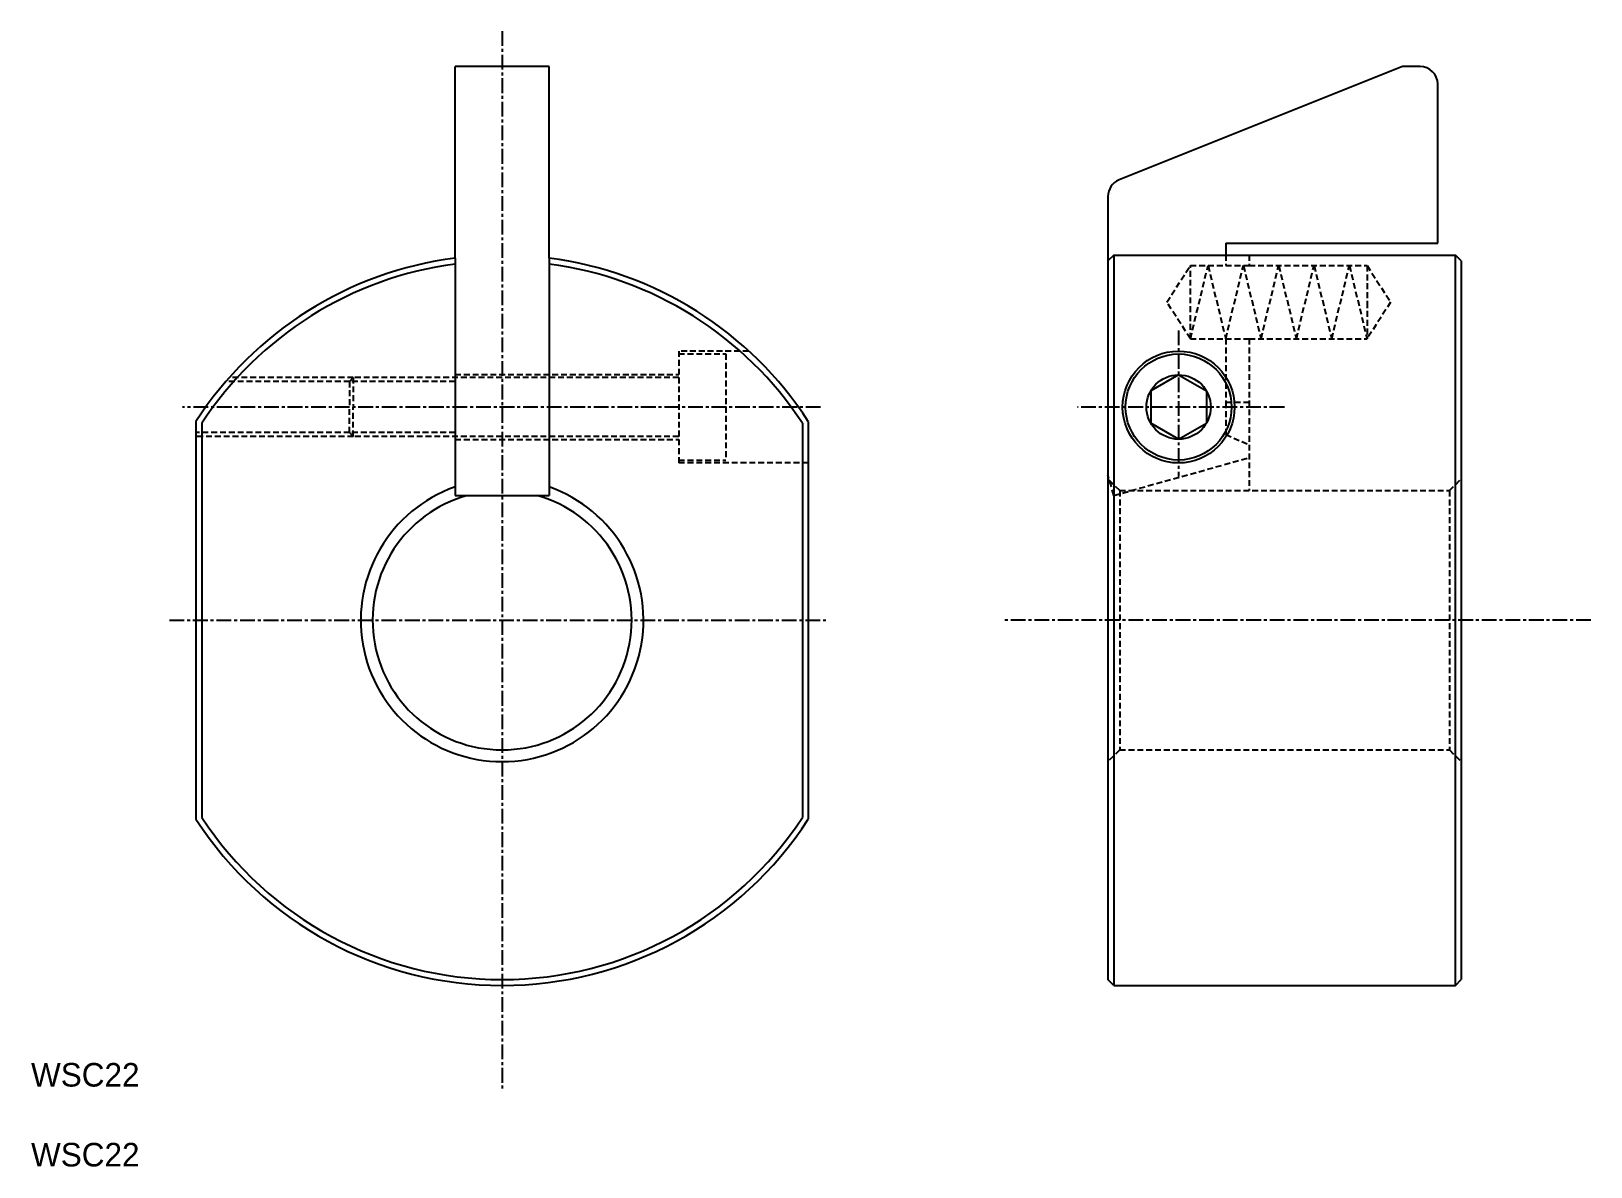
# Model space of a CAD drawing. Extents: x 43 to 175, y 49 to 145.
import ezdxf

# ---------------------------------------------------------------- set-up
doc = ezdxf.new("R2010")
doc.units = 0
doc.linetypes.add('CENTER', pattern=[2, 1.25, -0.25, 0.25, -0.25])
doc.linetypes.add('DASHED', pattern=[0.75, 0.5, -0.25])
doc.layers.get('0').update_dxf_attribs({"linetype": 'CONTINUOUS'})
doc.layers.add('CENTER', color=1, linetype='CENTER')

msp = doc.modelspace()

# ---------------------------------------------------------------- linework, layer by layer
at = {"color": 7, "linetype": 'CONTINUOUS'}
for p, q in [((78.83, 125.74), (78.83, 142.01)), ((86.83, 142.01), (78.83, 142.01)), ((86.83, 125.74), (86.83, 142.01)), ((159.27, 142.01), (135.21, 132.39)), ((160.77, 142.01), (159.27, 142.01)), ((162.27, 127.01), (162.27, 140.51)), ((134.27, 130.99), (134.27, 125.51)), ((134.77, 126.01), (134.27, 125.51)), ((134.77, 126.01), (144.27, 126.01)), ((134.77, 126.01), (134.77, 64.01)), ((144.27, 127.01), (162.27, 127.01)), ((144.27, 127.01), (144.27, 126.01)), ((144.27, 126.01), (163.77, 126.01)), ((164.27, 125.51), (163.77, 126.01)), ((163.77, 64.01), (163.77, 126.01)), ((78.83, 125.74), (78.83, 105.61)), ((86.83, 125.74), (86.83, 105.61)), ((134.27, 125.51), (134.27, 64.51)), ((164.27, 125.51), (164.27, 64.51)), ((140.27, 115.84), (137.91, 114.47)), ((140.27, 115.84), (142.63, 114.47)), ((137.91, 114.47), (137.91, 111.74)), ((142.63, 114.47), (142.63, 111.74)), ((56.83, 111.89), (56.83, 78.13)), ((57.33, 111.74), (57.33, 78.27)), ((108.33, 111.74), (108.33, 78.27)), ((108.83, 111.89), (108.83, 78.13)), ((140.27, 110.38), (137.91, 111.74)), ((140.27, 110.38), (142.63, 111.74)), ((78.83, 105.61), (79.89, 105.61)), ((79.89, 105.61), (85.77, 105.61)), ((85.77, 105.61), (86.83, 105.61)), ((134.77, 64.01), (134.27, 64.51)), ((134.77, 64.01), (163.77, 64.01)), ((163.77, 64.01), (164.27, 64.51))]:
    msp.add_line(p, q, dxfattribs=at)
at = {"color": 3, "linetype": 'DASHED'}
for p, q in [((144.27, 126.01), (144.27, 125.11)), ((146.27, 126.01), (146.27, 125.11)), ((139.27, 122.01), (141.27, 125.11)), ((141.27, 118.91), (141.27, 125.11)), ((141.27, 118.91), (142.77, 125.11)), ((141.27, 125.11), (144.27, 125.11)), ((142.77, 125.11), (144.27, 118.91)), ((144.27, 118.91), (145.77, 125.11)), ((144.27, 125.11), (146.27, 125.11)), ((145.77, 125.11), (147.27, 118.91)), ((146.27, 125.11), (156.27, 125.11)), ((147.27, 118.91), (148.77, 125.11)), ((148.77, 125.11), (150.27, 118.91)), ((150.27, 118.91), (151.77, 125.11)), ((151.77, 125.11), (153.27, 118.91)), ((153.27, 118.91), (154.77, 125.11)), ((154.77, 125.11), (156.27, 118.91)), ((156.27, 125.11), (156.27, 122.01)), ((156.27, 125.11), (158.27, 122.01)), ((141.27, 118.91), (139.27, 122.01)), ((158.27, 122.01), (156.27, 118.91)), ((156.27, 122.01), (156.27, 118.91)), ((141.27, 118.91), (144.27, 118.91)), ((144.27, 118.91), (144.27, 113.51)), ((144.27, 118.91), (146.27, 118.91)), ((146.27, 118.91), (156.27, 118.91)), ((146.27, 118.91), (146.27, 106.01)), ((97.83, 117.86), (97.83, 108.36)), ((103.78, 117.86), (97.83, 117.86)), ((97.83, 117.61), (101.83, 117.61)), ((101.83, 117.61), (101.83, 108.61)), ((69.88, 115.28), (59.38, 115.28)), ((70.19, 115.61), (59.67, 115.61)), ((70.19, 115.61), (69.88, 115.28)), ((78.83, 115.28), (69.88, 115.28)), ((69.88, 115.28), (69.88, 113.11)), ((97.83, 115.61), (70.19, 115.61)), ((70.19, 115.61), (70.19, 113.11)), ((78.83, 115.86), (97.83, 115.86)), ((69.88, 110.94), (69.88, 113.11)), ((70.19, 110.61), (70.19, 113.11)), ((144.27, 113.51), (144.27, 110.78)), ((144.27, 113.51), (146.27, 113.51)), ((69.88, 110.94), (56.83, 110.94)), ((70.19, 110.61), (56.83, 110.61)), ((78.83, 110.94), (69.88, 110.94)), ((70.19, 110.61), (69.88, 110.94)), ((97.83, 110.61), (70.19, 110.61)), ((78.83, 110.36), (97.83, 110.36)), ((144.27, 110.78), (146.27, 109.9)), ((97.83, 108.61), (101.83, 108.61)), ((134.77, 105.61), (146.27, 108.81)), ((108.83, 108.36), (97.83, 108.36)), ((134.77, 105.61), (134.27, 107.34)), ((135.27, 106.01), (134.27, 107.01)), ((135.27, 106.01), (163.27, 106.01)), ((135.27, 106.01), (135.27, 84.01)), ((163.27, 106.01), (164.27, 107.01)), ((163.27, 106.01), (163.27, 84.01)), ((135.27, 84.01), (134.27, 83.01)), ((135.27, 84.01), (163.27, 84.01)), ((163.27, 84.01), (164.27, 83.01))]:
    msp.add_line(p, q, dxfattribs=at)
at = {"color": 7, "linetype": 'CONTINUOUS'}
for radius in [4.75, 4.5, 2.73]:
    msp.add_circle((140.27, 113.11), radius, dxfattribs=at)
for centre, radius, start, end in [((160.77, 140.51), 1.5, 0, 90), ((135.77, 130.99), 1.5, 111.8014, 180), ((82.83, 95.01), 31, 97.4137, 147.0041), ((82.83, 95.01), 30.5, 97.5359, 146.727), ((82.83, 95.01), 31, 32.9959, 82.5863), ((82.83, 95.01), 30.5, 33.273, 82.4641), ((82.83, 95.01), 12, 109.4712, 70.5288), ((82.83, 95.01), 11, 105.4987, 74.5013), ((82.83, 95.01), 30.5, 213.273, 326.727), ((82.83, 95.01), 31, 212.9959, 327.0041)]:
    msp.add_arc(centre, radius, start, end, dxfattribs=at)
at = {"layer": 'CENTER', "color": 1, "linetype": 'CENTER'}
for p, q in [((82.83, 145.01), (82.83, 55.01)), ((140.27, 119.61), (140.27, 107.22)), ((109.87, 113.11), (55.68, 113.11)), ((149.25, 113.11), (131.69, 113.11)), ((54.58, 95.01), (110.32, 95.01)), ((175.27, 95.01), (125.5, 95.01))]:
    msp.add_line(p, q, dxfattribs=at)

# ---------------------------------------------------------------- texts
at = {"color": 7, "linetype": 'CONTINUOUS'}
for p in [(42.83, 55.43), (42.83, 48.65)]:
    msp.add_text('WSC22', height=2, dxfattribs=at).set_placement(p)

doc.saveas('drawing.dxf')
